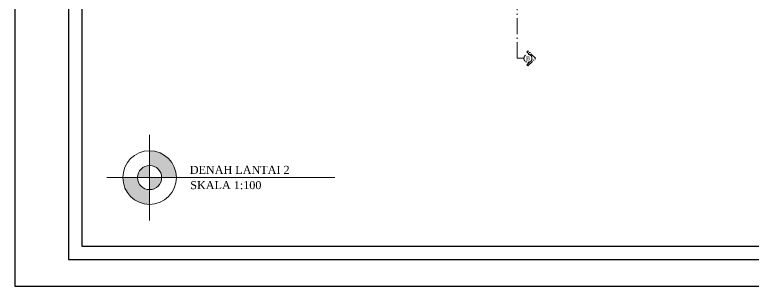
# Model space of a CAD drawing. Header units: millimetres. Extents: x -12161372 to 46643, y -9506984 to 15358.
# Drawn here: x 15850 to 18606, y 4159 to 5171 of the extents above; entities that cross this region are included whole.
import ezdxf

# ---------------------------------------------------------------- set-up
doc = ezdxf.new("R2010")
doc.units = ezdxf.units.MM
doc.linetypes.add('ACAD_ISO10W100', pattern=[18, 12, -3, 0, -3])
doc.layers.add('garis potongan', color=3, linetype='ACAD_ISO10W100', lineweight=18)
doc.layers.add('teks', color=255, linetype='Continuous', lineweight=5)
doc.styles.get("Standard").update_dxf_attribs({"font": 'arial.ttf'})
doc.styles.add('teks2', font='times.ttf', dxfattribs={"height": 15})

msp = doc.modelspace()

# ---------------------------------------------------------------- hatches: boundary and pattern name
at = {"lineweight": 13}
h = msp.add_hatch(color=7, dxfattribs=at)
h.paths.add_polyline_path([(16353.289, 4563.982), (16353.289, 4608.982, 0.41421356), (16308.289, 4563.982)])
h.paths.add_polyline_path([(16398.289, 4563.982), (16353.289, 4563.982), (16353.289, 4518.982, 0.41421356)])
h.paths.add_polyline_path([(16398.289, 4563.982), (16453.289, 4563.982, 0.41421356), (16353.289, 4663.982), (16353.289, 4608.982, -0.41421356)])
h.paths.add_polyline_path([(16308.289, 4563.982), (16253.289, 4563.982, 0.41421356), (16353.289, 4463.982), (16353.289, 4518.982, -0.41421356)])

# ---------------------------------------------------------------- linework, layer by layer
at = {"color": 7, "lineweight": 13}
for p, q in [((16353.289, 4663.982), (16353.289, 4723.982)), ((16353.289, 4663.982), (16353.289, 4463.982)), ((16253.289, 4563.982), (16193.289, 4563.982)), ((16253.289, 4563.982), (16453.289, 4563.982)), ((16453.289, 4563.982), (16513.289, 4563.982)), ((16353.289, 4463.982), (16353.289, 4403.982))]:
    msp.add_line(p, q, dxfattribs=at)
at = {"color": 0, "lineweight": 13}
msp.add_line((16453.289, 4563.982), (16847.824, 4563.982), dxfattribs=at)
at = {"lineweight": 13}
msp.add_line((16847.824, 4563.982), (17044.494, 4563.982), dxfattribs=at)
for points in [[(15850.159, 4158.81), (20050.159, 4158.81), (20050.159, 7128.81), (15850.159, 7128.81)], [(16050.159, 4258.81), (19950.159, 4258.81), (19950.159, 7028.81), (16050.159, 7028.81)], [(16100.159, 4308.81), (19350.159, 4308.81), (19350.159, 6978.81), (16100.159, 6978.81)]]:
    msp.add_lwpolyline(points, close=True)
at = {"color": 7, "lineweight": 13}
for radius in [100, 45]:
    msp.add_circle((16353.289, 4563.982), radius, dxfattribs=at)
at = {"layer": 'garis potongan', "ltscale": 5}
msp.add_lwpolyline([(17750.159, 5008.854), (17725.159, 5008.854), (17725.159, 6608.868), (17750.159, 6608.868)], dxfattribs=at)
at = {"layer": 'garis potongan', "ltscale": 2}
msp.add_lwpolyline([(17773.893, 4996.659), (17761.339, 4984.105), (17764.875, 4980.569), (17793.159, 5008.854), (17764.875, 5037.138), (17761.339, 5033.602), (17773.893, 5021.049)], dxfattribs=at)
msp.add_circle((17765.159, 5008.854), 15, dxfattribs=at)

# ---------------------------------------------------------------- texts
at = {"color": 0, "lineweight": 13, "char_height": 30}
for s, insert, width, attachment_point in [('{\\fTimes New Roman|b0|i0|c0|p18;DENAH LANTAI 2}', (16503.261, 4592.758), 397.08629, 4), ('{\\fTimes New Roman|b0|i0|c0|p18;SKALA 1:100}', (16504.982, 4550.866), 291.31255, 1)]:
    msp.add_mtext(s, dxfattribs=dict(at, insert=insert, width=width, attachment_point=attachment_point))
at = {"layer": 'teks', "ltscale": 2, "insert": (17765.159, 5008.854), "char_height": 15, "attachment_point": 5, "style": 'teks2'}
msp.add_mtext_dynamic_manual_height_columns('B', width=35.65071, gutter_width=15, heights=[0], dxfattribs=at)

doc.saveas('drawing.dxf')
